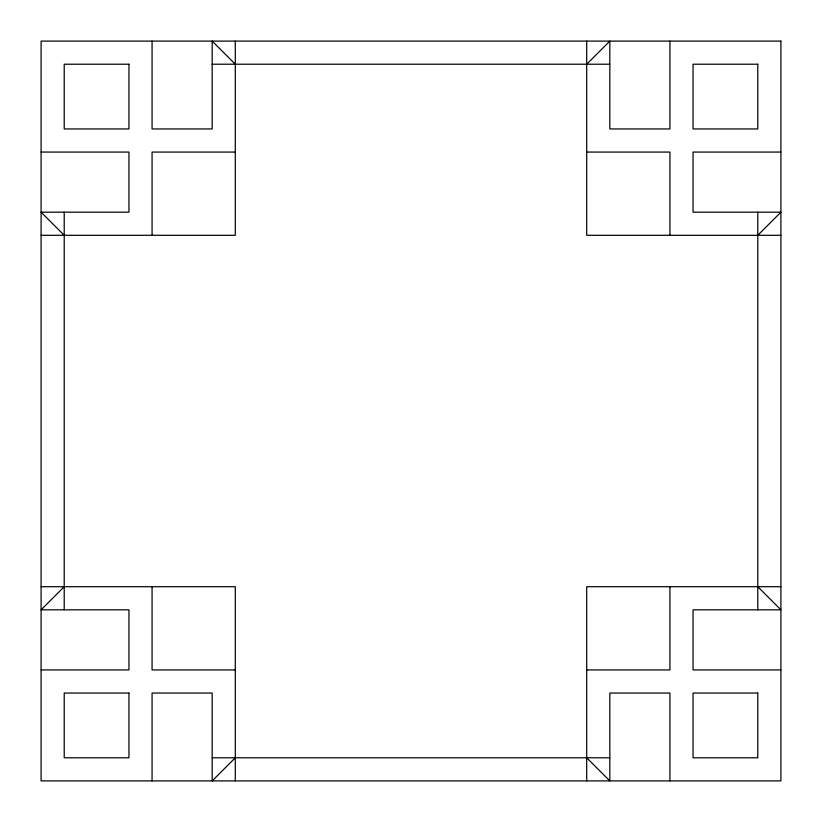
<?xml version="1.0" encoding="UTF-8"?>
<svg xmlns="http://www.w3.org/2000/svg" width="822" height="822" viewBox="0 0 822 822"><rect width="100%" height="100%" fill="white"/><g stroke="black" fill="none" stroke-linecap="round" stroke-linejoin="round"><path stroke-width="1.23" d="M64.219 586.703L41.1 609.821L128.951 609.821L128.951 669.93L41.1 669.93M586.703 64.219L609.821 41.1L609.821 128.951L669.93 128.951L669.93 41.1M235.298 757.781L212.179 780.9L212.179 693.049L152.07 693.049L152.07 780.9M757.781 235.298L780.9 212.179L693.049 212.179L693.049 152.07L780.9 152.07M212.179 64.219L609.821 64.219M41.1 152.07L128.951 152.07L128.951 212.179L41.1 212.179L64.219 235.298M235.298 152.07L152.07 152.07L152.07 235.298M586.703 152.07L669.93 152.07L669.93 235.298M41.1 235.298L235.298 235.298L235.298 41.1M780.9 235.298L586.703 235.298L586.703 41.1M41.1 586.703L235.298 586.703L235.298 780.9M780.9 586.703L586.703 586.703L586.703 780.9M235.298 669.93L152.07 669.93L152.07 586.703M586.703 669.93L669.93 669.93L669.93 586.703M780.9 669.93L693.049 669.93L693.049 609.821L780.9 609.821L757.781 586.703M212.179 757.781L609.821 757.781M235.298 64.219L212.179 41.1L212.179 128.951L152.07 128.951L152.07 41.1M586.703 757.781L609.821 780.9L609.821 693.049L669.93 693.049L669.93 780.9M757.781 212.179L757.781 609.821M64.219 212.179L64.219 609.821M780.9 41.1L41.1 41.1L41.1 780.9L780.9 780.9L780.9 41.1M128.951 64.219L64.219 64.219L64.219 128.951L128.951 128.951L128.951 64.219M757.781 64.219L693.049 64.219L693.049 128.951L757.781 128.951L757.781 64.219M128.951 693.049L64.219 693.049L64.219 757.781L128.951 757.781L128.951 693.049M757.781 693.049L693.049 693.049L693.049 757.781L757.781 757.781L757.781 693.049"/></g></svg>
